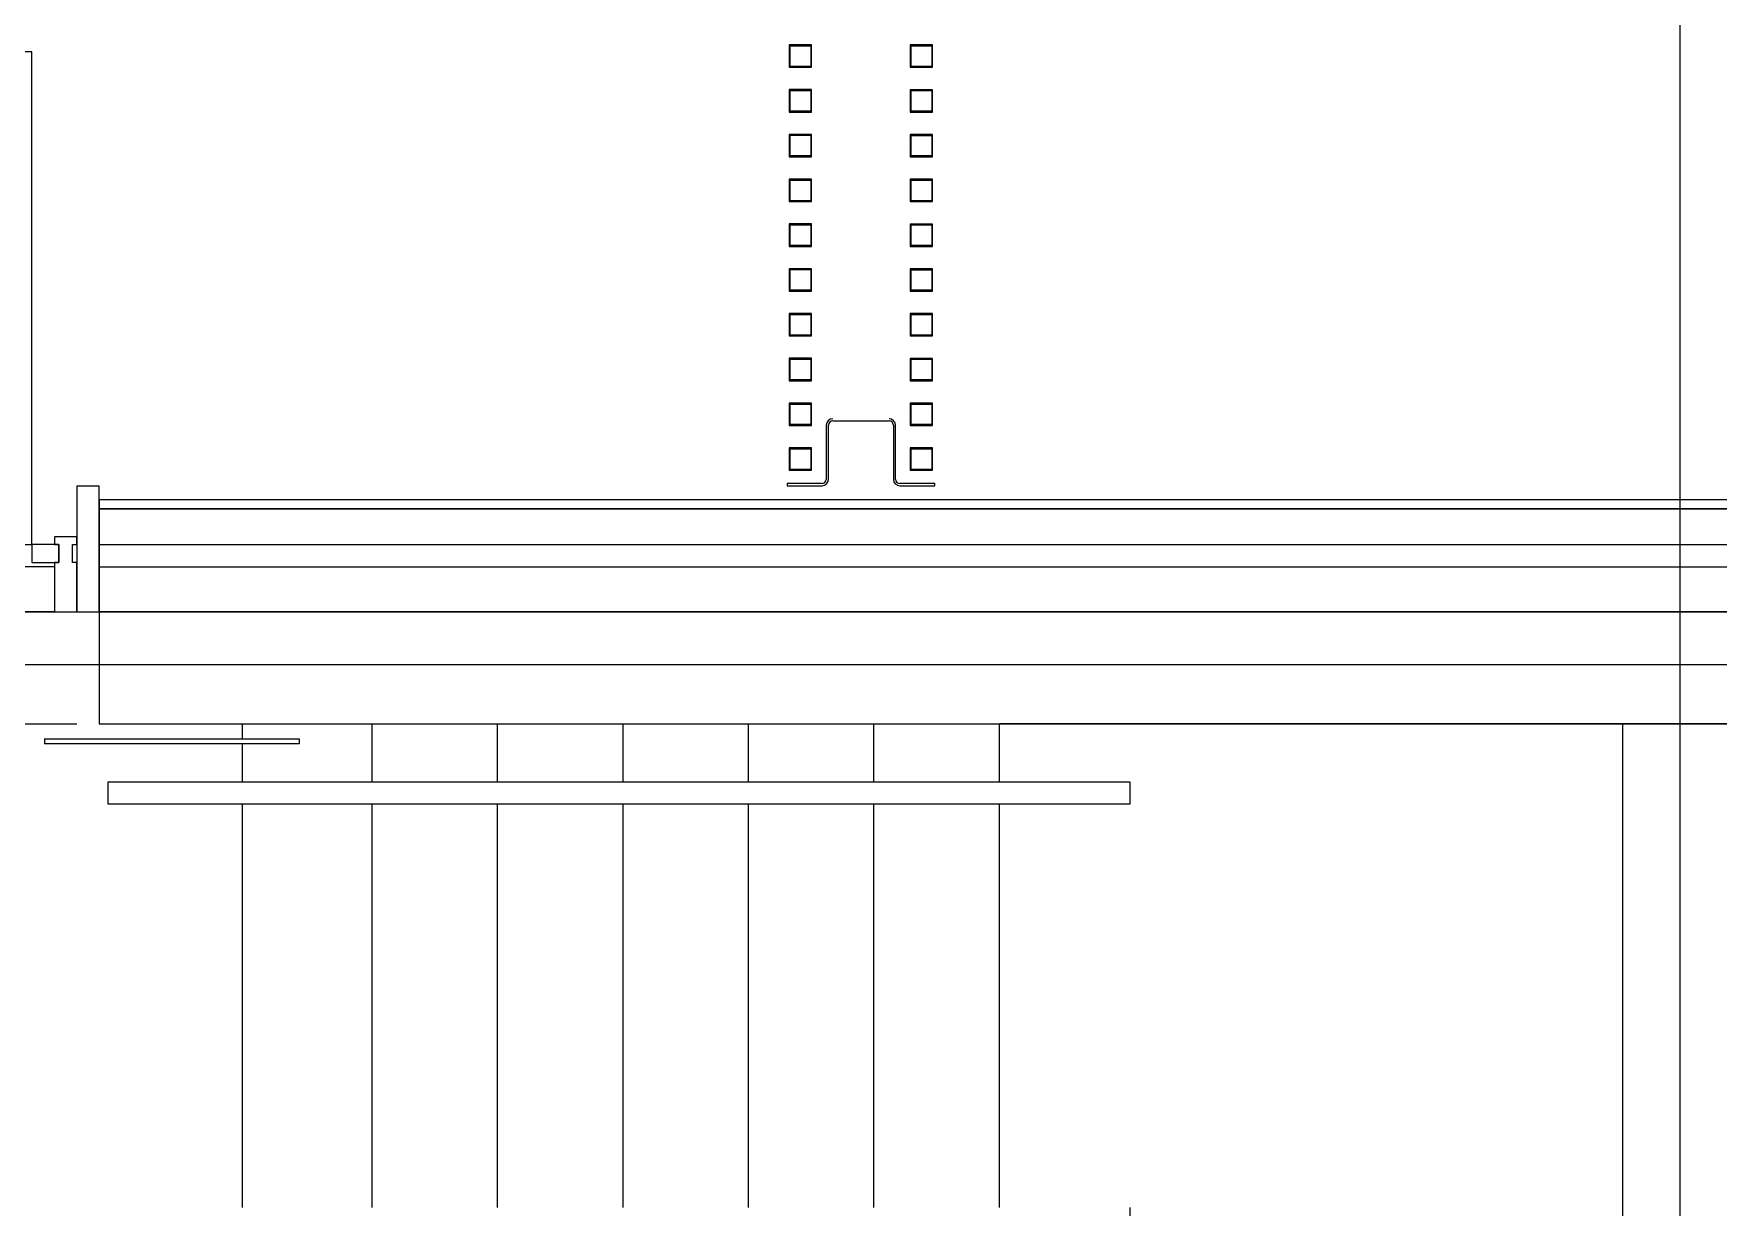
# Model space of a CAD drawing. Header units: millimetres. Extents: x 5993 to 95364, y 94667 to 143522.
# Drawn here: x 49756.2 to 50062.3, y 120964.2 to 121177.5 of the extents above; entities that cross this region are included whole.
import ezdxf

# ---------------------------------------------------------------- set-up
doc = ezdxf.new("R2010")
doc.units = ezdxf.units.MM
doc.linetypes.add('50_200_ШТРИХ_1Т_ш5_п1_п1_', pattern=[1400, 1000, -200, 0, -200])
doc.linetypes.add('Штрих короткий', pattern=[300, 150, -150])
for name, color, linetype, lineweight in [('0-2', 7, 'Continuous', 9), ('S-GRID-____-OTLN-1', 7, '50_200_ШТРИХ_1Т_ш5_п1_п1_', 9), ('Импосты витража-1', 7, 'Continuous', 25), ('Каркас несущий', 7, 'Continuous', 9), ('Контуры', 7, 'Continuous', 9), ('Общие ребра', 7, 'Continuous', 9), ('Ограждение', 7, 'Continuous', 9), ('Опоры-1', 7, 'Continuous', 9), ('Панель', 7, 'Continuous', 13), ('Панель-1', 7, 'Continuous', 9), ('Перекрытия', 7, 'Continuous', 9), ('Перемычка-1', 7, 'Штрих короткий', 9), ('Стены', 7, 'Continuous', 9), ('Стены-1', 7, 'Continuous', 13)]:
    doc.layers.add(name, color=color, linetype=linetype, lineweight=lineweight)

# ---------------------------------------------------------------- blocks, each defined once
blk = doc.blocks.new('Проем_Дверь_Прямоугольный - 1400х2400h_дверные проемы-27126712-АИ2_01_План напольных покрытий и плинтусов 1го этажа _Часть 1_')
at = {"layer": 'Перемычка-1'}
for p, q in [((700, 125), (-700, 125)), ((700, -125), (-700, -125))]:
    blk.add_line(p, q, dxfattribs=at)
blk = doc.blocks.new('Прямоугольный импост - Откос НВФ_50х280 мм-V179-АИ2_01_План напольных покрытий и плинтусов 1го этажа _Часть 1_')
at = {"layer": 'Импосты витража-1'}
for p, q in [((-50, 150), (0, 150)), ((-50, -130), (-50, 150)), ((0, 150), (0, -130)), ((0, -130), (-50, -130))]:
    blk.add_line(p, q, dxfattribs=at)
blk = doc.blocks.new('DRS_ДПУ_распашная__1Ст_Прямоугольная - НР_Стальная_подвал-27138727-АИ2_01_План напольных покрытий и плинтусов 1го этажа _Часть 1_')
at = {"layer": 'Панель'}
for p, q in [((550, 1100), (510, 1100)), ((510, 1100), (510, 0)), ((550, 0), (550, 1100)), ((510, 0), (550, 0))]:
    blk.add_line(p, q, dxfattribs=at)
at = {"layer": 'Панель-1'}
for p, q in [((-550, 0), (-610, 0)), ((-610, 0), (-610, -40)), ((-550, -40), (-550, 0)), ((610, 0), (550, 0)), ((550, 0), (550, -40)), ((610, -40), (610, 0)), ((-610, -40), (-550, -40)), ((550, -40), (610, -40))]:
    blk.add_line(p, q, dxfattribs=at)
blk.add_arc((550, 0), 1100, 90, 180, dxfattribs=at)
blk = doc.blocks.new('Прямоугольный импост - Импост структурный с накладкой - 150мм-27090916-АИ2_01_План напольных покрытий и плинтусов 1го этажа _Часть 1_')
at = {"layer": 'Импосты витража-1'}
for p, q in [((-25, 40), (-25, 150)), ((-25, 150), (25, 150)), ((25, 150), (25, 40)), ((-15, 40), (-25, 40)), ((-15, 0), (-15, 40)), ((15, 40), (15, 0)), ((25, 40), (15, 40)), ((-25, -17), (-25, 0)), ((-25, 0), (-15, 0)), ((15, 0), (25, 0)), ((25, 0), (25, -17)), ((25, -17), (-25, -17))]:
    blk.add_line(p, q, dxfattribs=at)
blk = doc.blocks.new('_Загрузка_Элементы крепления фасадных ламелей1 - _Загрузка_Элементы крепления фасадных ламелей-27570536-АИ2_01_План напольных покрытий и плинтусов 1го этажа _Часть 1_')
at = {"layer": 'Каркас несущий'}
for p, q in [((99222.7, 86097.5), (99222.7, 85976.6)), ((99227.7, 85976.6), (99227.7, 86097.5)), ((99237.1, 86107), (99362.9, 86107)), ((99372.3, 86097.5), (99372.3, 85976.6)), ((99377.3, 85976.6), (99377.3, 86097.5)), ((99213.1, 85967), (99135, 85967)), ((99135, 85967), (99135, 85962)), ((99135, 85962), (99213.2, 85962)), ((99386.8, 85962), (99465, 85962)), ((99465, 85967), (99386.9, 85967)), ((99465, 85962), (99465, 85967))]:
    blk.add_line(p, q, dxfattribs=at)
for centre, radius, start, end in [((99237.7, 86097.1), 15, 92.6955, 178.1584), ((99237.7, 86097.1), 10, 93.3015, 177.7445), ((99362.3, 86097.1), 10, 2.2555, 86.6985), ((99362.3, 86097.1), 15, 1.8416, 87.3045), ((99212.7, 85977), 10, 272.2555, 357.7445), ((99212.7, 85977), 15, 271.8416, 358.1584), ((99387.3, 85977), 15, 181.8416, 268.1584), ((99387.3, 85977), 10, 182.2555, 267.7445)]:
    blk.add_arc(centre, radius, start, end, dxfattribs=at)
blk = doc.blocks.new('Навес над загрузкой97 - Навес над загрузкой-27623143-АИ2_01_План напольных покрытий и плинтусов 1го этажа _Часть 1_')
at = {"layer": 'Опоры-1'}
for p, q in [((132109.1, 65100.5), (132059.1, 65100.5)), ((132059.1, 65100.5), (132059.1, 65050.5)), ((132061.1, 65052.5), (132061.1, 65098.5)), ((132061.1, 65098.5), (132107.1, 65098.5)), ((132107.1, 65098.5), (132107.1, 65052.5)), ((132109.1, 65050.5), (132109.1, 65100.5)), ((132059.1, 65050.5), (132109.1, 65050.5)), ((132107.1, 65052.5), (132061.1, 65052.5))]:
    blk.add_line(p, q, dxfattribs=at)
blk = doc.blocks.new('Навес над загрузкой98 - Навес над загрузкой-27623167-АИ2_01_План напольных покрытий и плинтусов 1го этажа _Часть 1_')
at = {"layer": 'Опоры-1'}
for p, q in [((132109.1, 65000.5), (132059.1, 65000.5)), ((132059.1, 65000.5), (132059.1, 64950.5)), ((132061.1, 64952.5), (132061.1, 64998.5)), ((132061.1, 64998.5), (132107.1, 64998.5)), ((132107.1, 64998.5), (132107.1, 64952.5)), ((132109.1, 64950.5), (132109.1, 65000.5)), ((132059.1, 64950.5), (132109.1, 64950.5)), ((132107.1, 64952.5), (132061.1, 64952.5))]:
    blk.add_line(p, q, dxfattribs=at)
blk = doc.blocks.new('Навес над загрузкой99 - Навес над загрузкой-27623191-АИ2_01_План напольных покрытий и плинтусов 1го этажа _Часть 1_')
at = {"layer": 'Опоры-1'}
for p, q in [((132109.1, 64900.5), (132059.1, 64900.5)), ((132059.1, 64900.5), (132059.1, 64850.5)), ((132061.1, 64852.5), (132061.1, 64898.5)), ((132061.1, 64898.5), (132107.1, 64898.5)), ((132107.1, 64898.5), (132107.1, 64852.5)), ((132109.1, 64850.5), (132109.1, 64900.5)), ((132059.1, 64850.5), (132109.1, 64850.5)), ((132107.1, 64852.5), (132061.1, 64852.5))]:
    blk.add_line(p, q, dxfattribs=at)
blk = doc.blocks.new('Навес над загрузкой100 - Навес над загрузкой-27623215-АИ2_01_План напольных покрытий и плинтусов 1го этажа _Часть 1_')
at = {"layer": 'Опоры-1'}
for p, q in [((132109.1, 64800.5), (132059.1, 64800.5)), ((132059.1, 64800.5), (132059.1, 64750.5)), ((132061.1, 64752.5), (132061.1, 64798.5)), ((132061.1, 64798.5), (132107.1, 64798.5)), ((132107.1, 64798.5), (132107.1, 64752.5)), ((132109.1, 64750.5), (132109.1, 64800.5)), ((132059.1, 64750.5), (132109.1, 64750.5)), ((132107.1, 64752.5), (132061.1, 64752.5))]:
    blk.add_line(p, q, dxfattribs=at)
blk = doc.blocks.new('Навес над загрузкой101 - Навес над загрузкой-27623239-АИ2_01_План напольных покрытий и плинтусов 1го этажа _Часть 1_')
at = {"layer": 'Опоры-1'}
for p, q in [((132109.1, 64700.5), (132059.1, 64700.5)), ((132059.1, 64700.5), (132059.1, 64650.5)), ((132061.1, 64652.5), (132061.1, 64698.5)), ((132061.1, 64698.5), (132107.1, 64698.5)), ((132107.1, 64698.5), (132107.1, 64652.5)), ((132109.1, 64650.5), (132109.1, 64700.5)), ((132059.1, 64650.5), (132109.1, 64650.5)), ((132107.1, 64652.5), (132061.1, 64652.5))]:
    blk.add_line(p, q, dxfattribs=at)
blk = doc.blocks.new('Навес над загрузкой102 - Навес над загрузкой-27623263-АИ2_01_План напольных покрытий и плинтусов 1го этажа _Часть 1_')
at = {"layer": 'Опоры-1'}
for p, q in [((132109.1, 64600.5), (132059.1, 64600.5)), ((132059.1, 64600.5), (132059.1, 64550.5)), ((132061.1, 64552.5), (132061.1, 64598.5)), ((132061.1, 64598.5), (132107.1, 64598.5)), ((132107.1, 64598.5), (132107.1, 64552.5)), ((132109.1, 64550.5), (132109.1, 64600.5)), ((132059.1, 64550.5), (132109.1, 64550.5)), ((132107.1, 64552.5), (132061.1, 64552.5))]:
    blk.add_line(p, q, dxfattribs=at)
blk = doc.blocks.new('Навес над загрузкой103 - Навес над загрузкой-27623287-АИ2_01_План напольных покрытий и плинтусов 1го этажа _Часть 1_')
at = {"layer": 'Опоры-1'}
for p, q in [((132109.1, 64500.5), (132059.1, 64500.5)), ((132059.1, 64500.5), (132059.1, 64450.5)), ((132061.1, 64452.5), (132061.1, 64498.5)), ((132061.1, 64498.5), (132107.1, 64498.5)), ((132107.1, 64498.5), (132107.1, 64452.5)), ((132109.1, 64450.5), (132109.1, 64500.5)), ((132059.1, 64450.5), (132109.1, 64450.5)), ((132107.1, 64452.5), (132061.1, 64452.5))]:
    blk.add_line(p, q, dxfattribs=at)
blk = doc.blocks.new('Навес над загрузкой104 - Навес над загрузкой-27623311-АИ2_01_План напольных покрытий и плинтусов 1го этажа _Часть 1_')
at = {"layer": 'Опоры-1'}
for p, q in [((132109.1, 64400.5), (132059.1, 64400.5)), ((132059.1, 64400.5), (132059.1, 64350.5)), ((132061.1, 64352.5), (132061.1, 64398.5)), ((132061.1, 64398.5), (132107.1, 64398.5)), ((132107.1, 64398.5), (132107.1, 64352.5)), ((132109.1, 64350.5), (132109.1, 64400.5)), ((132059.1, 64350.5), (132109.1, 64350.5)), ((132107.1, 64352.5), (132061.1, 64352.5))]:
    blk.add_line(p, q, dxfattribs=at)
blk = doc.blocks.new('Навес над загрузкой105 - Навес над загрузкой-27623335-АИ2_01_План напольных покрытий и плинтусов 1го этажа _Часть 1_')
at = {"layer": 'Опоры-1'}
for p, q in [((132109.1, 64300.5), (132059.1, 64300.5)), ((132059.1, 64300.5), (132059.1, 64250.5)), ((132061.1, 64252.5), (132061.1, 64298.5)), ((132061.1, 64298.5), (132107.1, 64298.5)), ((132107.1, 64298.5), (132107.1, 64252.5)), ((132109.1, 64250.5), (132109.1, 64300.5)), ((132107.1, 64252.5), (132061.1, 64252.5)), ((132059.1, 64250.5), (132109.1, 64250.5))]:
    blk.add_line(p, q, dxfattribs=at)
blk = doc.blocks.new('Навес над загрузкой272 - Навес над загрузкой-27629613-АИ2_01_План напольных покрытий и плинтусов 1го этажа _Часть 1_')
at = {"layer": 'Опоры-1'}
for p, q in [((132280.6, 65455.5), (132280.6, 65405.5)), ((132330.6, 65455.5), (132280.6, 65455.5)), ((132330.6, 65405.5), (132330.6, 65455.5)), ((132282.6, 65407.5), (132282.6, 65453.5)), ((132282.6, 65453.5), (132328.6, 65453.5)), ((132328.6, 65453.5), (132328.6, 65407.5)), ((132280.6, 65405.5), (132330.6, 65405.5)), ((132328.6, 65407.5), (132282.6, 65407.5))]:
    blk.add_line(p, q, dxfattribs=at)
blk = doc.blocks.new('Навес над загрузкой273 - Навес над загрузкой-27629637-АИ2_01_План напольных покрытий и плинтусов 1го этажа _Часть 1_')
at = {"layer": 'Опоры-1'}
for p, q in [((132280.6, 65355.5), (132280.6, 65305.5)), ((132330.6, 65355.5), (132280.6, 65355.5)), ((132282.6, 65307.5), (132282.6, 65353.5)), ((132282.6, 65353.5), (132328.6, 65353.5)), ((132328.6, 65353.5), (132328.6, 65307.5)), ((132330.6, 65305.5), (132330.6, 65355.5)), ((132280.6, 65305.5), (132330.6, 65305.5)), ((132328.6, 65307.5), (132282.6, 65307.5))]:
    blk.add_line(p, q, dxfattribs=at)
blk = doc.blocks.new('Навес над загрузкой274 - Навес над загрузкой-27629661-АИ2_01_План напольных покрытий и плинтусов 1го этажа _Часть 1_')
at = {"layer": 'Опоры-1'}
for p, q in [((132280.6, 65255.5), (132280.6, 65205.5)), ((132330.6, 65255.5), (132280.6, 65255.5)), ((132282.6, 65207.5), (132282.6, 65253.5)), ((132282.6, 65253.5), (132328.6, 65253.5)), ((132328.6, 65253.5), (132328.6, 65207.5)), ((132330.6, 65205.5), (132330.6, 65255.5)), ((132280.6, 65205.5), (132330.6, 65205.5)), ((132328.6, 65207.5), (132282.6, 65207.5))]:
    blk.add_line(p, q, dxfattribs=at)
blk = doc.blocks.new('Навес над загрузкой275 - Навес над загрузкой-27629685-АИ2_01_План напольных покрытий и плинтусов 1го этажа _Часть 1_')
at = {"layer": 'Опоры-1'}
for p, q in [((132280.6, 65155.5), (132280.6, 65105.5)), ((132330.6, 65155.5), (132280.6, 65155.5)), ((132330.6, 65105.5), (132330.6, 65155.5)), ((132282.6, 65107.5), (132282.6, 65153.5)), ((132282.6, 65153.5), (132328.6, 65153.5)), ((132328.6, 65153.5), (132328.6, 65107.5)), ((132280.6, 65105.5), (132330.6, 65105.5)), ((132328.6, 65107.5), (132282.6, 65107.5))]:
    blk.add_line(p, q, dxfattribs=at)
blk = doc.blocks.new('Навес над загрузкой276 - Навес над загрузкой-27629709-АИ2_01_План напольных покрытий и плинтусов 1го этажа _Часть 1_')
at = {"layer": 'Опоры-1'}
for p, q in [((132280.6, 65055.5), (132280.6, 65005.5)), ((132330.6, 65055.5), (132280.6, 65055.5)), ((132282.6, 65007.5), (132282.6, 65053.5)), ((132282.6, 65053.5), (132328.6, 65053.5)), ((132328.6, 65053.5), (132328.6, 65007.5)), ((132330.6, 65005.5), (132330.6, 65055.5)), ((132280.6, 65005.5), (132330.6, 65005.5)), ((132328.6, 65007.5), (132282.6, 65007.5))]:
    blk.add_line(p, q, dxfattribs=at)
blk = doc.blocks.new('Навес над загрузкой277 - Навес над загрузкой-27629733-АИ2_01_План напольных покрытий и плинтусов 1го этажа _Часть 1_')
at = {"layer": 'Опоры-1'}
for p, q in [((132280.6, 64955.5), (132280.6, 64905.5)), ((132330.6, 64955.5), (132280.6, 64955.5)), ((132282.6, 64907.5), (132282.6, 64953.5)), ((132282.6, 64953.5), (132328.6, 64953.5)), ((132328.6, 64953.5), (132328.6, 64907.5)), ((132330.6, 64905.5), (132330.6, 64955.5)), ((132280.6, 64905.5), (132330.6, 64905.5)), ((132328.6, 64907.5), (132282.6, 64907.5))]:
    blk.add_line(p, q, dxfattribs=at)
blk = doc.blocks.new('Навес над загрузкой278 - Навес над загрузкой-27629757-АИ2_01_План напольных покрытий и плинтусов 1го этажа _Часть 1_')
at = {"layer": 'Опоры-1'}
for p, q in [((132280.6, 64855.5), (132280.6, 64805.5)), ((132330.6, 64855.5), (132280.6, 64855.5)), ((132282.6, 64807.5), (132282.6, 64853.5)), ((132282.6, 64853.5), (132328.6, 64853.5)), ((132328.6, 64853.5), (132328.6, 64807.5)), ((132330.6, 64805.5), (132330.6, 64855.5)), ((132280.6, 64805.5), (132330.6, 64805.5)), ((132328.6, 64807.5), (132282.6, 64807.5))]:
    blk.add_line(p, q, dxfattribs=at)
blk = doc.blocks.new('Навес над загрузкой279 - Навес над загрузкой-27629781-АИ2_01_План напольных покрытий и плинтусов 1го этажа _Часть 1_')
at = {"layer": 'Опоры-1'}
for p, q in [((132280.6, 64755.5), (132280.6, 64705.5)), ((132330.6, 64755.5), (132280.6, 64755.5)), ((132282.6, 64707.5), (132282.6, 64753.5)), ((132282.6, 64753.5), (132328.6, 64753.5)), ((132328.6, 64753.5), (132328.6, 64707.5)), ((132330.6, 64705.5), (132330.6, 64755.5)), ((132280.6, 64705.5), (132330.6, 64705.5)), ((132328.6, 64707.5), (132282.6, 64707.5))]:
    blk.add_line(p, q, dxfattribs=at)
blk = doc.blocks.new('Навес над загрузкой280 - Навес над загрузкой-27629805-АИ2_01_План напольных покрытий и плинтусов 1го этажа _Часть 1_')
at = {"layer": 'Опоры-1'}
for p, q in [((132280.6, 64655.5), (132280.6, 64605.5)), ((132330.6, 64655.5), (132280.6, 64655.5)), ((132282.6, 64607.5), (132282.6, 64653.5)), ((132282.6, 64653.5), (132328.6, 64653.5)), ((132328.6, 64653.5), (132328.6, 64607.5)), ((132330.6, 64605.5), (132330.6, 64655.5)), ((132280.6, 64605.5), (132330.6, 64605.5)), ((132328.6, 64607.5), (132282.6, 64607.5))]:
    blk.add_line(p, q, dxfattribs=at)
blk = doc.blocks.new('Навес над загрузкой283 - Навес над загрузкой-27712078-АИ2_01_План напольных покрытий и плинтусов 1го этажа _Часть 1_')
at = {"layer": 'Опоры-1'}
for p, q in [((132109.1, 64200.5), (132059.1, 64200.5)), ((132059.1, 64200.5), (132059.1, 64150.5)), ((132061.1, 64152.5), (132061.1, 64198.5)), ((132061.1, 64198.5), (132107.1, 64198.5)), ((132107.1, 64198.5), (132107.1, 64152.5)), ((132109.1, 64150.5), (132109.1, 64200.5)), ((132059.1, 64150.5), (132109.1, 64150.5)), ((132107.1, 64152.5), (132061.1, 64152.5))]:
    blk.add_line(p, q, dxfattribs=at)
blk = doc.blocks.new('Навес над загрузкой285 - Навес над загрузкой-27712257-АИ2_01_План напольных покрытий и плинтусов 1го этажа _Часть 1_')
at = {"layer": 'Опоры-1'}
for p, q in [((132280.6, 64555.5), (132280.6, 64505.5)), ((132330.6, 64555.5), (132280.6, 64555.5)), ((132282.6, 64507.5), (132282.6, 64553.5)), ((132282.6, 64553.5), (132328.6, 64553.5)), ((132328.6, 64553.5), (132328.6, 64507.5)), ((132330.6, 64505.5), (132330.6, 64555.5)), ((132280.6, 64505.5), (132330.6, 64505.5)), ((132328.6, 64507.5), (132282.6, 64507.5))]:
    blk.add_line(p, q, dxfattribs=at)
blk = doc.blocks.new('Ограждение_СКБ_Подвал - Площадка-33198972-АИ2_01_План напольных покрытий и плинтусов 1го этажа _Часть 1_')
at = {"layer": 'Ограждение'}
for p, q in [((-350, 25), (515.3, 25)), ((515.3, -25), (-300, -25))]:
    blk.add_line(p, q, dxfattribs=at)
blk = doc.blocks.new('Ограждение_СКБ_Подвал - 2-й марш _Л-1_ 2-33198490-АИ2_01_План напольных покрытий и плинтусов 1го этажа _Часть 1_')
at = {"layer": 'Ограждение'}
for p, q in [((-160, 25), (2120, 25)), ((-160, -25), (-160, 25)), ((2120, 25), (2120, -25)), ((2120, -25), (-160, -25))]:
    blk.add_line(p, q, dxfattribs=at)

msp = doc.modelspace()

# ---------------------------------------------------------------- linework, layer by layer
at = {"layer": 'S-GRID-____-OTLN-1', "color": 251, "ltscale": 0.6, "true_color": 0x636466}
for p, q in [((50055.33, 117351.98), (50055.33, 121495.1)), ((50293.31, 121062.84), (41443.97, 121062.84))]:
    msp.add_line(p, q, dxfattribs=at)
at = {"layer": 'Контуры'}
for p, q in [((49794.2, 121049.36), (49794.2, 121052.1)), ((50044.89, 121052.1), (49931.67, 121052.1)), ((49794.2, 121041.56), (49794.2, 121048.47)), ((49794.2, 121024.46), (49794.2, 121037.49)), ((49794.2, 120975.62), (49794.2, 121024.44)), ((49794.2, 120964.22), (49794.2, 120975.6))]:
    msp.add_line(p, q, dxfattribs=at)
at = {"layer": 'Общие ребра'}
for p, q in [((49768.15, 121084.69), (50065.24, 121084.69)), ((49768.15, 121080.62), (50065.24, 121080.62))]:
    msp.add_line(p, q, dxfattribs=at)
at = {"layer": 'Перекрытия'}
for p, q in [((49760.01, 121080.62), (49662.34, 121080.62)), ((49794.2, 121049.36), (49794.2, 121052.13)), ((49817.72, 121041.56), (49817.72, 121052.13)), ((49840.51, 121041.56), (49840.51, 121052.13)), ((49863.3, 121041.56), (49863.3, 121052.13)), ((49886.09, 121041.56), (49886.09, 121052.13)), ((49908.88, 121041.56), (49908.88, 121052.13)), ((49931.67, 121041.56), (49931.67, 121052.13)), ((49794.2, 121041.56), (49794.2, 121048.47)), ((49794.2, 121024.46), (49794.2, 121037.49)), ((49817.72, 120964.22), (49817.72, 121037.49)), ((49840.51, 120964.22), (49840.51, 121037.49)), ((49863.3, 120964.22), (49863.3, 121037.49)), ((49886.09, 120964.22), (49886.09, 121037.49)), ((49908.88, 120964.22), (49908.88, 121037.49)), ((49931.67, 120964.22), (49931.67, 121037.49)), ((49794.2, 120975.62), (49794.2, 121024.44)), ((49794.2, 120964.22), (49794.2, 120975.6))]:
    msp.add_line(p, q, dxfattribs=at)
at = {"layer": 'Стены'}
for p, q in [((49760.01, 121072.48), (49662.34, 121072.48)), ((49758.21, 121049.36), (49804.49, 121049.36)), ((49758.21, 121049.36), (49758.21, 121048.47)), ((49804.49, 121048.47), (49758.21, 121048.47)), ((49804.49, 121049.36), (49804.49, 121048.47))]:
    msp.add_line(p, q, dxfattribs=at)
at = {"layer": 'Стены-1'}
for p, q in [((50085.59, 121092.83), (49768.15, 121092.83)), ((49768.15, 121092.83), (49768.15, 121091.2)), ((49768.15, 121091.2), (50083.96, 121091.2)), ((50065.24, 121091.2), (49768.15, 121091.2)), ((49768.15, 121091.2), (49768.15, 121072.48)), ((50065.24, 121072.48), (49768.15, 121072.48)), ((49768.15, 121072.48), (49768.15, 121052.13)), ((49768.15, 121072.48), (50065.24, 121072.48)), ((49768.15, 121052.13), (50065.24, 121052.13)), ((50044.89, 121052.13), (50044.89, 120775.39)), ((50065.24, 121052.13), (50044.89, 121052.13))]:
    msp.add_line(p, q, dxfattribs=at)

# ---------------------------------------------------------------- block references
at = {"layer": '0-2', "xscale": 0.08139549610658335, "yscale": 0.08139549610658335, "zscale": 0.08139549610658335}
for name, p in [('DRS_ДПУ_распашная__1Ст_Прямоугольная - НР_Стальная_подвал-27138727-АИ2_01_План напольных покрытий и плинтусов 1го этажа _Часть 1_', (49711.17, 121084.69)), ('Навес над загрузкой272 - Навес над загрузкой-27629613-АИ2_01_План напольных покрытий и плинтусов 1го этажа _Часть 1_', (39126.45, 115847.73)), ('Навес над загрузкой97 - Навес над загрузкой-27623143-АИ2_01_План напольных покрытий и плинтусов 1го этажа _Часть 1_', (39166.46, 115876.62)), ('Навес над загрузкой273 - Навес над загрузкой-27629637-АИ2_01_План напольных покрытий и плинтусов 1го этажа _Часть 1_', (39126.45, 115847.73)), ('Навес над загрузкой98 - Навес над загрузкой-27623167-АИ2_01_План напольных покрытий и плинтусов 1го этажа _Часть 1_', (39166.46, 115876.62)), ('Навес над загрузкой274 - Навес над загрузкой-27629661-АИ2_01_План напольных покрытий и плинтусов 1го этажа _Часть 1_', (39126.45, 115847.73)), ('Навес над загрузкой99 - Навес над загрузкой-27623191-АИ2_01_План напольных покрытий и плинтусов 1го этажа _Часть 1_', (39166.46, 115876.62)), ('Навес над загрузкой275 - Навес над загрузкой-27629685-АИ2_01_План напольных покрытий и плинтусов 1го этажа _Часть 1_', (39126.45, 115847.73)), ('Навес над загрузкой100 - Навес над загрузкой-27623215-АИ2_01_План напольных покрытий и плинтусов 1го этажа _Часть 1_', (39166.46, 115876.62)), ('Навес над загрузкой276 - Навес над загрузкой-27629709-АИ2_01_План напольных покрытий и плинтусов 1го этажа _Часть 1_', (39126.45, 115847.73)), ('Навес над загрузкой101 - Навес над загрузкой-27623239-АИ2_01_План напольных покрытий и плинтусов 1го этажа _Часть 1_', (39166.46, 115876.62)), ('Навес над загрузкой277 - Навес над загрузкой-27629733-АИ2_01_План напольных покрытий и плинтусов 1го этажа _Часть 1_', (39126.45, 115847.73)), ('Навес над загрузкой102 - Навес над загрузкой-27623263-АИ2_01_План напольных покрытий и плинтусов 1го этажа _Часть 1_', (39166.46, 115876.62)), ('Навес над загрузкой278 - Навес над загрузкой-27629757-АИ2_01_План напольных покрытий и плинтусов 1го этажа _Часть 1_', (39126.45, 115847.73)), ('Навес над загрузкой103 - Навес над загрузкой-27623287-АИ2_01_План напольных покрытий и плинтусов 1го этажа _Часть 1_', (39166.46, 115876.62)), ('Навес над загрузкой279 - Навес над загрузкой-27629781-АИ2_01_План напольных покрытий и плинтусов 1го этажа _Часть 1_', (39126.45, 115847.73)), ('Навес над загрузкой104 - Навес над загрузкой-27623311-АИ2_01_План напольных покрытий и плинтусов 1го этажа _Часть 1_', (39166.46, 115876.62)), ('Навес над загрузкой280 - Навес над загрузкой-27629805-АИ2_01_План напольных покрытий и плинтусов 1го этажа _Часть 1_', (39126.45, 115847.73)), ('Навес над загрузкой105 - Навес над загрузкой-27623335-АИ2_01_План напольных покрытий и плинтусов 1го этажа _Часть 1_', (39166.46, 115876.62)), ('_Загрузка_Элементы крепления фасадных ламелей1 - _Загрузка_Элементы крепления фасадных ламелей-27570536-АИ2_01_План напольных покрытий и плинтусов 1го этажа _Часть 1_', (41823.95, 114098.43)), ('Навес над загрузкой285 - Навес над загрузкой-27712257-АИ2_01_План напольных покрытий и плинтусов 1го этажа _Часть 1_', (39126.45, 115847.73)), ('Навес над загрузкой283 - Навес над загрузкой-27712078-АИ2_01_План напольных покрытий и плинтусов 1го этажа _Часть 1_', (39166.46, 115876.62))]:
    msp.add_blockref(name, p, dxfattribs=at)
at = {"layer": '0-2', "extrusion": (0, 0, -1), "xscale": 0.08139549610658335, "yscale": 0.08139549610658335, "zscale": 0.08139549610658335, "rotation": 180}
for name, p in [('Прямоугольный импост - Откос НВФ_50х280 мм-V179-АИ2_01_План напольных покрытий и плинтусов 1го этажа _Часть 1_', (-49768.15, 121084.69)), ('Прямоугольный импост - Импост структурный с накладкой - 150мм-27090916-АИ2_01_План напольных покрытий и плинтусов 1го этажа _Часть 1_', (-49762.05, 121084.69))]:
    msp.add_blockref(name, p, dxfattribs=at)
at = {"layer": '0-2', "xscale": 0.08139549610658335, "yscale": 0.08139549610658335, "zscale": 0.08139549610658335}
for name, p, rotation in [('Проем_Дверь_Прямоугольный - 1400х2400h_дверные проемы-27126712-АИ2_01_План напольных покрытий и плинтусов 1го этажа _Часть 1_', (49711.17, 121062.3), 180), ('Ограждение_СКБ_Подвал - 2-й марш _Л-1_ 2-33198490-АИ2_01_План напольных покрытий и плинтусов 1го этажа _Часть 1_', (49942.36, 121039.53), 180), ('Ограждение_СКБ_Подвал - Площадка-33198972-АИ2_01_План напольных покрытий и плинтусов 1го этажа _Часть 1_', (49953.33, 120935.73), 269.9999999999985)]:
    msp.add_blockref(name, p, dxfattribs=dict(at, rotation=rotation))

doc.saveas('drawing.dxf')
